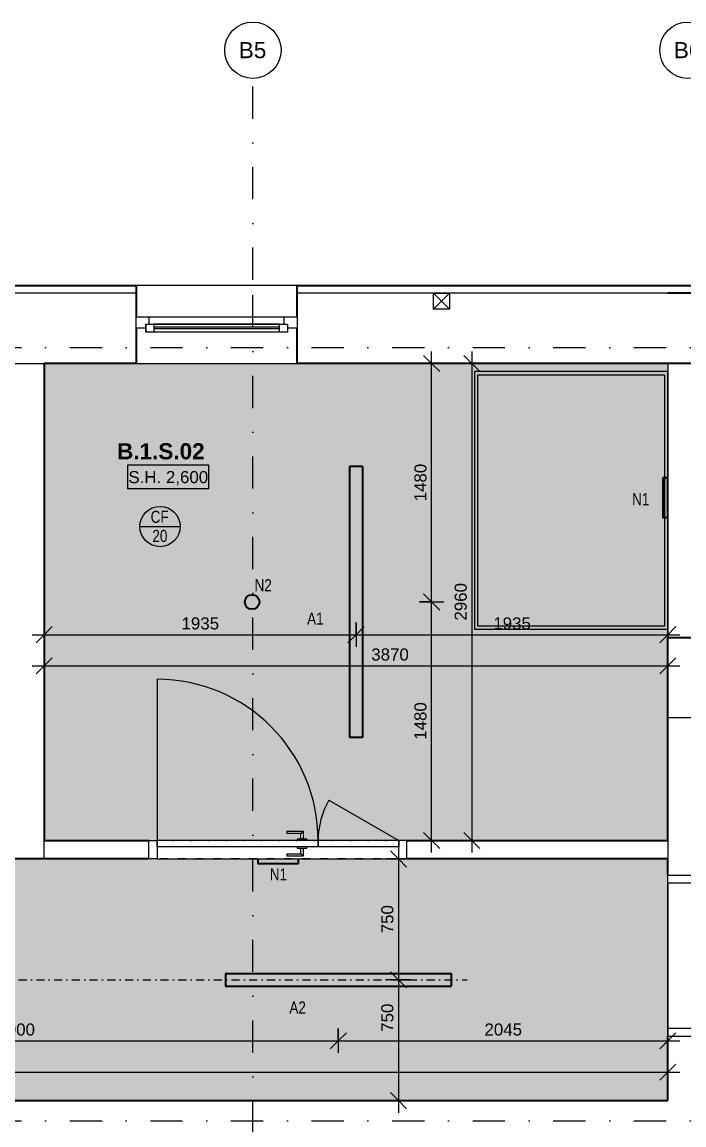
# Model space of a CAD drawing. Header units: millimetres. Extents: x -8169 to 42079, y -1655 to 57622.
# Drawn here: x 11138 to 15246, y 50777 to 57622 of the extents above; entities that cross this region are included whole.
import ezdxf

# ---------------------------------------------------------------- set-up
doc = ezdxf.new("R2010")
doc.units = ezdxf.units.MM
for name, pattern in [('ABMV_DashDot_2_2mm-S0_6mm', [110, 50, -30, 0, -30]), ('HA_DashDot_10mm-S3mm', [500, 200, -150, 0, -150]), ('HA_DashDot_2_2mm-S0_6mm', [110, 50, -30, 0, -30])]:
    doc.linetypes.add(name, pattern=pattern)
for name, color, linetype, lineweight in [('-UNDERLAY_A-GENM-____-OTLN', 9, 'Continuous', 9), ('A-____-____-DIMS', 9, 'Continuous', 5), ('A-____-____-DIMS-50', 9, 'Continuous', 5), ('A-AREA-____-IDEN', 9, 'Continuous', 9), ('A-CLNG-____-IDEN', 9, 'Continuous', 9), ('A-CLNG-____-PATT', 9, 'Continuous', 9), ('A-DETL-____-OTLN', 9, 'Continuous', 25), ('A-DOOR-____-MCUT', 9, 'HA_DashDot_2_2mm-S0_6mm', 9), ('A-DOOR-____-OTLN', 9, 'Continuous', 9), ('A-DOOR-FRAM-MCUT', 9, 'Continuous', 9), ('A-DOOR-FRAM-OTLN', 9, 'Continuous', 9), ('A-GLAZ-____-MCUT', 9, 'Continuous', 5), ('A-GLAZ-____-OTLN', 9, 'Continuous', 5), ('A-WALL-____-MCUT', 9, 'Continuous', 25), ('A-WALL-____-OTLN', 9, 'Continuous', 9), ('E-LITE-EQPM-IDEN', 9, 'Continuous', 9), ('E-LITE-EQPM-OTLN', 9, 'Continuous', 9), ('G-____-____-DIMS', 9, 'Continuous', 5), ('I-WALL-____-MCUT', 9, 'Continuous', 25), ('M-HVAC-DUCT-OTLN', 9, 'Continuous', 9), ('S-GRID-____-IDEN', 9, 'Continuous', 9), ('S-GRID-____-OTLN', 9, 'Continuous', 5)]:
    doc.layers.add(name, color=color, linetype=linetype, lineweight=lineweight)
doc.styles.add('Arial', font='arial.ttf', dxfattribs={"height": 100})
doc.styles.add('Arial_1', font='arial.ttf', dxfattribs={"height": 75})
doc.styles.add('Arial_2', font='arial.ttf', dxfattribs={"width": 0.8, "height": 75})
doc.styles.add('Arial_B', font='arialbd.ttf', dxfattribs={"height": 100})
doc.dimstyles.new('Inner_Dimensions', dxfattribs={"dimscale": 304.8, "dimtxt": 76.519455, "dimasz": 0.328084, "dimexe": 0.246063, "dimexo": 0.0625, "dimgap": 0.032808, "dimtad": 1, "dimdec": 0, "dimzin": 0, "dimdsep": 46, "dimtxsty": 'Arial_1', "dimblk1": 'OBLIQUE', "dimblk2": 'OBLIQUE', "dimsah": 1, "dimcen": 0.09, "dimdle": 0.246063, "dimazin": 0, "dimtfac": 1, "dimtdec": 4, "dimtix": 1, "dimtmove": 0, "dimatfit": 3, "dimfxl": 0.246063, "dimfxlon": 1, "dimtvp": 1, "dimtolj": 1, "dimtzin": 0, "dimlwd": 9, "dimlwe": 9, "dimarcsym": 2})
doc.dimstyles.new('Inner_Dimensions_1', dxfattribs={"dimscale": 304.8, "dimtxt": 76.519455, "dimasz": 0.328084, "dimexe": 0.246063, "dimexo": 0.0625, "dimgap": 0.032808, "dimtad": 1, "dimdec": 0, "dimzin": 0, "dimdsep": 46, "dimtxsty": 'Arial_1', "dimblk1": 'OBLIQUE', "dimblk2": 'OBLIQUE', "dimsah": 1, "dimcen": 0.09, "dimdle": 0.246063, "dimazin": 0, "dimtfac": 1, "dimtdec": 4, "dimtix": 1, "dimtmove": 2, "dimatfit": 3, "dimfxl": 0.246063, "dimfxlon": 1, "dimtvp": 1, "dimtolj": 1, "dimtzin": 0, "dimlwd": 9, "dimlwe": 9, "dimarcsym": 2})

# ---------------------------------------------------------------- blocks, each defined once
blk = doc.blocks.new('Cistici zona_ram - Cistici zona_ram-1747755-DPS_B - 1NP')
at = {"layer": '-UNDERLAY_A-GENM-____-OTLN'}
for p, q in [((15145.7, 55453), (13945.7, 55453)), ((13945.7, 55453), (13945.7, 53853)), ((15145.7, 53853), (15145.7, 55453)), ((13965.7, 53873), (13965.7, 55433)), ((13965.7, 55433), (15125.7, 55433)), ((15125.7, 55433), (15125.7, 53873)), ((13945.7, 53853), (15145.7, 53853)), ((15125.7, 53873), (13965.7, 53873))]:
    blk.add_line(p, q, dxfattribs=at)
blk = doc.blocks.new('HA_DR_Single_Swing_Solid - In_BJ_900x2100_Vstupni-2124274-DPS_B - 1NP')
at = {"layer": 'A-DOOR-____-MCUT'}
for p, q in [((-450, 125), (450, 125)), ((-450, -125), (450, -125))]:
    blk.add_line(p, q, dxfattribs=at)
at = {"layer": 'A-DOOR-____-OTLN'}
for p, q in [((-500, 125), (500, 125)), ((-500, -125), (500, -125)), ((-450, -85), (-450, -125)), ((-450, -85), (450, -85)), ((-450, -125), (450, -125)), ((450, -85), (450, -125))]:
    blk.add_line(p, q, dxfattribs=at)
at = {"layer": 'A-DOOR-____-OTLN', "lineweight": 5}
blk.add_line((450, -1025), (450, -125), dxfattribs=at)
blk.add_arc((450, -125), 900, 180, 270, dxfattribs=at)
at = {"layer": 'A-DOOR-FRAM-OTLN'}
for p, q in [((-450, 125), (-500, 125)), ((-500, 125), (-500, -125)), ((450, 125), (-450, 125)), ((-450, 125), (-450, -125)), ((450, -125), (450, 125)), ((450, 125), (500, 125)), ((500, 125), (500, -125)), ((-500, -125), (-450, -125)), ((500, -125), (450, -125))]:
    blk.add_line(p, q, dxfattribs=at)
blk = doc.blocks.new('HA_DR_Double_Swing_Solid - In_OBJ_1500x2100_1000-1827100-DPS_B - 1NP')
at = {"layer": 'A-DOOR-____-MCUT'}
for p, q in [((-750, 57.5), (750, 57.5)), ((-750, -57.5), (750, -57.5))]:
    blk.add_line(p, q, dxfattribs=at)
at = {"layer": 'A-DOOR-____-OTLN'}
for p, q in [((-157.5, -9.5), (-157.5, 40)), ((-157.5, 40), (-55, 40)), ((-142.5, 25), (-142.5, -9.5)), ((-55, 25), (-142.5, 25)), ((-55, 25), (-55, 40)), ((-750, -57.5), (-750, -17.5)), ((-750, -17.5), (-250, -17.5)), ((-750, -57.5), (-250, -57.5)), ((-250, -57.5), (-250, -17.5)), ((-250, -17.5), (-250, -57.5)), ((-250, -17.5), (750, -17.5)), ((-250, -57.5), (750, -57.5)), ((-120, -9.5), (-180, -9.5)), ((-180, -17.5), (-180, -9.5)), ((-180, -65.5), (-180, -57.5)), ((-180, -65.5), (-120, -65.5)), ((-157.5, -115), (-157.5, -65.5)), ((-142.5, -65.5), (-142.5, -100)), ((-120, -17.5), (-120, -9.5)), ((-120, -65.5), (-120, -57.5)), ((750, -17.5), (750, -57.5)), ((-55, -115), (-157.5, -115)), ((-142.5, -100), (-55, -100)), ((-55, -115), (-55, -100))]:
    blk.add_line(p, q, dxfattribs=at)
at = {"layer": 'A-DOOR-____-OTLN', "lineweight": 5}
for p, q in [((-317, -307.5), (-750, -57.5)), ((750, -1057.5), (750, -57.5))]:
    blk.add_line(p, q, dxfattribs=at)
for centre, radius, start, end in [((-750, -57.5), 500, 330, 0), ((750, -57.5), 1000, 180, 270)]:
    blk.add_arc(centre, radius, start, end, dxfattribs=at)
at = {"layer": 'A-DOOR-____-OTLN'}
for points in [[(-157.5, 40), (-157.5, 40), (-157.4, 39.9), (-156.9, 39.4), (-156.5, 39), (-156.1, 38.6), (-155.6, 38.1), (-155.2, 37.7), (-154.6, 37.1), (-153.9, 36.4), (-153.3, 35.8), (-152.9, 35.4), (-152.4, 34.9), (-151.9, 34.4), (-151.5, 34), (-151, 33.5), (-150.5, 33), (-150, 32.5), (-149.5, 32), (-149, 31.5), (-148.5, 31), (-148.1, 30.6), (-147.6, 30.1), (-147.1, 29.6), (-146.7, 29.2), (-146.2, 28.7), (-145.8, 28.3), (-145.3, 27.8), (-144.8, 27.3), (-144.4, 26.9), (-143.9, 26.4), (-143.5, 26), (-143.1, 25.6), (-142.6, 25.1), (-142.5, 25), (-142.5, 25)], [(-142.5, -100), (-142.5, -100), (-142.6, -100.1), (-143.1, -100.6), (-143.5, -101), (-143.9, -101.4), (-144.4, -101.9), (-144.8, -102.3), (-145.4, -102.9), (-146.1, -103.6), (-146.7, -104.2), (-147.1, -104.6), (-147.6, -105.1), (-148.1, -105.6), (-148.5, -106), (-149, -106.5), (-149.5, -107), (-150, -107.5), (-150.5, -108), (-151, -108.5), (-151.5, -109), (-151.9, -109.4), (-152.4, -109.9), (-152.9, -110.4), (-153.3, -110.8), (-153.8, -111.3), (-154.2, -111.7), (-154.7, -112.2), (-155.2, -112.7), (-155.6, -113.1), (-156.1, -113.6), (-156.5, -114), (-156.9, -114.4), (-157.4, -114.9), (-157.5, -115), (-157.5, -115)]]:
    blk.add_open_spline(points, degree=3, knots=[0, 0, 0, 0, 0.083333, 0.125, 0.166667, 0.208333, 0.229167, 0.25, 0.291667, 0.333333, 0.354167, 0.375, 0.395833, 0.416667, 0.4375, 0.458333, 0.479167, 0.5, 0.520833, 0.541667, 0.5625, 0.583333, 0.604167, 0.625, 0.645833, 0.666667, 0.6875, 0.708333, 0.75, 0.770833, 0.791667, 0.833333, 0.875, 0.916667, 1, 1, 1, 1], dxfattribs=at)
at = {"layer": 'A-DOOR-FRAM-OTLN'}
for p, q in [((-750, 57.5), (-800, 57.5)), ((-800, 57.5), (-800, -57.5)), ((750, 57.5), (-750, 57.5)), ((-750, 57.5), (-750, -57.5)), ((750, -57.5), (750, 57.5)), ((750, 57.5), (800, 57.5)), ((800, 57.5), (800, -57.5)), ((-800, -57.5), (-750, -57.5)), ((800, -57.5), (750, -57.5))]:
    blk.add_line(p, q, dxfattribs=at)
blk = doc.blocks.new('HA_WD_SinglePanel - 1000x2400-1670805-DPS_B - 1NP')
at = {"layer": 'A-GLAZ-____-MCUT'}
for p, q in [((-500, 0), (-500, 70)), ((-500, 70), (-420, 70)), ((-420, 70), (-420, 25)), ((420, 25), (420, 70)), ((420, 70), (500, 70)), ((500, 70), (500, 0)), ((-440, 0), (-500, 0)), ((-440, -25), (-440, 25)), ((-440, 25), (-390, 25)), ((-390, 25), (-390, -25)), ((390, 5), (-390, 5)), ((390, -25), (390, 25)), ((390, 25), (440, 25)), ((440, 25), (440, -25)), ((500, 0), (440, 0)), ((-390, -25), (-440, -25)), ((390, -5), (-390, -5)), ((440, -25), (390, -25))]:
    blk.add_line(p, q, dxfattribs=at)
at = {"layer": 'A-GLAZ-____-OTLN'}
for p, q in [((-420, 70), (420, 70)), ((-440, 25), (-440, -25)), ((-440, 25), (440, 25)), ((390, 25), (-390, 25)), ((440, 25), (440, -25)), ((440, -25), (-440, -25)), ((390, -25), (-390, -25))]:
    blk.add_line(p, q, dxfattribs=at)
blk = doc.blocks.new('HA_DR_Double_Swing_Solid_FrameButt - In_FAS_1600x2350_1000-2015541-DPS_B - 1NP')
at = {"layer": 'A-DOOR-____-MCUT'}
for p, q in [((850, 220), (-850, 220)), ((-800, -70), (800, -70)), ((-800, -170), (800, -170)), ((850, -220), (-850, -220))]:
    blk.add_line(p, q, dxfattribs=at)
at = {"layer": 'A-DOOR-____-MCUT', "linetype": 'Continuous'}
for p, q in [((-800, -130), (-800, -170)), ((-200, -130), (-800, -130)), ((-200, -170), (-200, -130)), ((-200, -170), (-200, -130)), ((-200, -130), (-130, -130)), ((-70, -130), (800, -130)), ((800, -130), (800, -170)), ((-800, -170), (-200, -170)), ((-130, -170), (-200, -170)), ((800, -170), (-70, -170))]:
    blk.add_line(p, q, dxfattribs=at)
at = {"layer": 'A-DOOR-____-OTLN'}
for p, q in [((-70, -122), (-130, -122)), ((-130, -130), (-130, -122)), ((-130, -130), (-70, -130)), ((-107.5, -122), (-107.5, -72.5)), ((-107.5, -72.5), (-5, -72.5)), ((-92.5, -87.5), (-92.5, -122)), ((-5, -87.5), (-92.5, -87.5)), ((-70, -130), (-70, -122)), ((-5, -87.5), (-5, -72.5)), ((-70, -170), (-130, -170)), ((-130, -178), (-130, -170)), ((-130, -178), (-70, -178)), ((-107.5, -227.5), (-107.5, -178)), ((-92.5, -178), (-92.5, -212.5)), ((-70, -178), (-70, -170)), ((-5, -227.5), (-107.5, -227.5)), ((-92.5, -212.5), (-5, -212.5)), ((-5, -227.5), (-5, -212.5))]:
    blk.add_line(p, q, dxfattribs=at)
at = {"layer": 'A-DOOR-____-OTLN', "lineweight": 5}
for p, q in [((-280.4, -470), (-800, -170)), ((800, -1170), (800, -170))]:
    blk.add_line(p, q, dxfattribs=at)
for centre, radius, start, end in [((-800, -170), 600, 330, 360), ((800, -170), 1000, 180, 270)]:
    blk.add_arc(centre, radius, start, end, dxfattribs=at)
at = {"layer": 'A-DOOR-____-OTLN'}
for points in [[(-107.5, -72.5), (-107.5, -72.5), (-107.4, -72.6), (-106.9, -73.1), (-106.5, -73.5), (-106.1, -73.9), (-105.6, -74.4), (-105.2, -74.8), (-104.6, -75.4), (-103.9, -76.1), (-103.3, -76.7), (-102.9, -77.1), (-102.4, -77.6), (-101.9, -78.1), (-101.5, -78.5), (-101, -79), (-100.5, -79.5), (-100, -80), (-99.5, -80.5), (-99, -81), (-98.5, -81.5), (-98.1, -81.9), (-97.6, -82.4), (-97.1, -82.9), (-96.7, -83.3), (-96.2, -83.8), (-95.8, -84.2), (-95.3, -84.7), (-94.8, -85.2), (-94.4, -85.6), (-93.9, -86.1), (-93.5, -86.5), (-93.1, -86.9), (-92.6, -87.4), (-92.5, -87.5), (-92.5, -87.5)], [(-92.5, -212.5), (-92.5, -212.5), (-92.6, -212.6), (-93.1, -213.1), (-93.5, -213.5), (-93.9, -213.9), (-94.4, -214.4), (-94.8, -214.8), (-95.4, -215.4), (-96.1, -216.1), (-96.7, -216.7), (-97.1, -217.1), (-97.6, -217.6), (-98.1, -218.1), (-98.5, -218.5), (-99, -219), (-99.5, -219.5), (-100, -220), (-100.5, -220.5), (-101, -221), (-101.5, -221.5), (-101.9, -221.9), (-102.4, -222.4), (-102.9, -222.9), (-103.3, -223.3), (-103.8, -223.8), (-104.2, -224.2), (-104.7, -224.7), (-105.2, -225.2), (-105.6, -225.6), (-106.1, -226.1), (-106.5, -226.5), (-106.9, -226.9), (-107.4, -227.4), (-107.5, -227.5), (-107.5, -227.5)]]:
    blk.add_open_spline(points, degree=3, knots=[0, 0, 0, 0, 0.083333, 0.125, 0.166667, 0.208333, 0.229167, 0.25, 0.291667, 0.333333, 0.354167, 0.375, 0.395833, 0.416667, 0.4375, 0.458333, 0.479167, 0.5, 0.520833, 0.541667, 0.5625, 0.583333, 0.604167, 0.625, 0.645833, 0.666667, 0.6875, 0.708333, 0.75, 0.770833, 0.791667, 0.833333, 0.875, 0.916667, 1, 1, 1, 1], dxfattribs=at)
at = {"layer": 'A-DOOR-FRAM-MCUT'}
for p, q in [((-850, -70), (-800, -70)), ((-800, -70), (-800, -170)), ((800, -170), (800, -70)), ((800, -70), (850, -70)), ((-800, -170), (-850, -170)), ((850, -170), (800, -170))]:
    blk.add_line(p, q, dxfattribs=at)
at = {"layer": 'A-DOOR-FRAM-OTLN'}
blk.add_line((800, -70), (-800, -70), dxfattribs=at)
blk = doc.blocks.new('HA_LF_GenericSymbol_Linear - svitidlo 1400x80-1812996-DPS_B - 1NP')
at = {"layer": 'E-LITE-EQPM-OTLN', "color": 11, "lineweight": 25}
for p, q in [((40, 700), (-40, 700)), ((-40, 700), (-40, -700)), ((40, 700), (40, -700)), ((40, -700), (-40, -700))]:
    blk.add_line(p, q, dxfattribs=at)
blk = doc.blocks.new('HA_LF_GenericSymbol_Linear - svitidlo 1683x80 A1-2073533-DPS_B - 1NP')
at = {"layer": 'E-LITE-EQPM-OTLN', "color": 11, "lineweight": 25}
for p, q in [((40, 841.5), (-40, 841.5)), ((-40, 841.5), (-40, -841.5)), ((40, 841.5), (40, -841.5)), ((40, -841.5), (-40, -841.5))]:
    blk.add_line(p, q, dxfattribs=at)
blk = doc.blocks.new('HA_LF_N3l - N2-2044222-DPS_B - 1NP')
at = {"layer": 'E-LITE-EQPM-OTLN', "color": 11, "lineweight": 25}
blk.add_circle((0, 0), 45, dxfattribs=at)
blk = doc.blocks.new('HA_LF_N1 - nouzove svitidlo 250x29-1884553-DPS_B - 1NP')
at = {"layer": 'E-LITE-EQPM-OTLN', "color": 11, "lineweight": 25}
for p, q in [((14.5, 125), (-14.5, 125)), ((-14.5, 125), (-14.5, -125)), ((14.5, 125), (14.5, -125)), ((14.5, -125), (-14.5, -125))]:
    blk.add_line(p, q, dxfattribs=at)
blk = doc.blocks.new('HA_LF_N1 - nouzove svitidlo 250x29-V7-DPS_B - 1NP')
at = {"layer": 'E-LITE-EQPM-OTLN', "color": 11, "lineweight": 25}
for p, q in [((14.5, 125), (-14.5, 125)), ((-14.5, 125), (-14.5, -125)), ((14.5, -125), (-14.5, -125))]:
    blk.add_line(p, q, dxfattribs=at)
blk = doc.blocks.new('Grid - Radius 3_5mm-353793-DPS_B - 1NP')
at = {"layer": 'S-GRID-____-IDEN'}
blk.add_circle((0, 0), 3.5, dxfattribs=at)
blk = doc.blocks.new('DIMBLOCK65-DPS_B - 1NP')
at = {"layer": 'A-____-____-DIMS-50', "lineweight": 9}
for p, q in [((9100.7, 51374.3), (9100.7, 51224.3)), ((9100.7, 51299.3), (9100.7, 51374.3)), ((9100.7, 51299.3), (9150.7, 51349.3)), ((13100.7, 51374.3), (13100.7, 51224.3)), ((13100.7, 51299.3), (13100.7, 51374.3)), ((13100.7, 51299.3), (13150.7, 51349.3)), ((9100.7, 51299.3), (9050.7, 51249.3)), ((9100.7, 51299.3), (13100.7, 51299.3)), ((13100.7, 51299.3), (13050.7, 51249.3))]:
    blk.add_line(p, q, dxfattribs=at)
at = {"layer": 'A-____-____-DIMS-50', "color": 0, "lineweight": 9, "insert": (10985.3, 51406.6), "char_height": 75, "width": 276.883, "attachment_point": 1, "line_spacing_factor": 0.941778, "style": 'Arial_1'}
blk.add_mtext('4000', dxfattribs=at)
blk = doc.blocks.new('_Oblique')
at = {"color": 0, "linetype": 'ByBlock', "lineweight": -2}
blk.add_line((-0.5, -0.5), (0.5, 0.5), dxfattribs=at)
blk = doc.blocks.new('DIMBLOCK66-DPS_B - 1NP')
at = {"layer": 'A-____-____-DIMS-50', "lineweight": 9}
for p, q in [((13100.7, 51374.3), (13100.7, 51224.3)), ((13100.7, 51299.3), (13100.7, 51374.3)), ((13100.7, 51299.3), (13150.7, 51349.3)), ((15145.7, 51374.3), (15145.7, 51224.3)), ((15145.7, 51299.3), (15145.7, 51374.3)), ((15145.7, 51299.3), (15195.7, 51349.3)), ((13100.7, 51299.3), (13050.7, 51249.3)), ((13100.7, 51299.3), (15220.7, 51299.3)), ((15145.7, 51299.3), (15095.7, 51249.3))]:
    blk.add_line(p, q, dxfattribs=at)
at = {"layer": 'A-____-____-DIMS-50', "color": 0, "lineweight": 9, "insert": (14007.8, 51406.6), "char_height": 75, "width": 276.883, "attachment_point": 1, "line_spacing_factor": 0.941778, "style": 'Arial_1'}
blk.add_mtext('2045', dxfattribs=at)
blk = doc.blocks.new('DIMBLOCK71-DPS_B - 1NP')
at = {"layer": 'A-____-____-DIMS-50', "lineweight": 9}
for p, q in [((13605, 54022.7), (13755, 54022.7)), ((13680, 54022.7), (13605, 54022.7)), ((13680, 54022.7), (13630, 54072.7)), ((13680, 52467.7), (13680, 54022.7)), ((13680, 54022.7), (13730, 53972.7)), ((13680, 52542.7), (13630, 52592.7)), ((13605, 52542.7), (13755, 52542.7)), ((13680, 52542.7), (13605, 52542.7)), ((13680, 52542.7), (13730, 52492.7))]:
    blk.add_line(p, q, dxfattribs=at)
at = {"layer": 'A-____-____-DIMS-50', "color": 0, "lineweight": 9, "insert": (13572.7, 53167.4), "char_height": 75, "width": 276.883, "attachment_point": 1, "rotation": 90, "line_spacing_factor": 0.941778, "style": 'Arial_1'}
blk.add_mtext('1480', dxfattribs=at)
blk = doc.blocks.new('DIMBLOCK72-DPS_B - 1NP')
at = {"layer": 'A-____-____-DIMS-50', "lineweight": 9}
for p, q in [((13680, 55502.7), (13630, 55552.7)), ((13680, 54022.7), (13680, 55577.7)), ((13605, 55502.7), (13755, 55502.7)), ((13680, 55502.7), (13605, 55502.7)), ((13680, 55502.7), (13730, 55452.7)), ((13605, 54022.7), (13755, 54022.7)), ((13680, 54022.7), (13605, 54022.7)), ((13680, 54022.7), (13630, 54072.7)), ((13680, 54022.7), (13730, 53972.7))]:
    blk.add_line(p, q, dxfattribs=at)
at = {"layer": 'A-____-____-DIMS-50', "color": 0, "lineweight": 9, "insert": (13572.7, 54647.4), "char_height": 75, "width": 276.883, "attachment_point": 1, "rotation": 90, "line_spacing_factor": 0.941778, "style": 'Arial_1'}
blk.add_mtext('1480', dxfattribs=at)
blk = doc.blocks.new('DIMBLOCK73-DPS_B - 1NP')
at = {"layer": 'A-____-____-DIMS-50', "lineweight": 9}
for p, q in [((11275.7, 53894.8), (11275.7, 53744.8)), ((11275.7, 53819.8), (11275.7, 53894.8)), ((13210.7, 53894.8), (13210.7, 53744.8)), ((13210.7, 53819.8), (13210.7, 53894.8)), ((11200.7, 53819.8), (13210.7, 53819.8)), ((11275.7, 53819.8), (11225.7, 53769.8)), ((11275.7, 53819.8), (11325.7, 53869.8)), ((13210.7, 53819.8), (13160.7, 53769.8)), ((13210.7, 53819.8), (13260.7, 53869.8))]:
    blk.add_line(p, q, dxfattribs=at)
at = {"layer": 'A-____-____-DIMS-50', "color": 0, "lineweight": 9, "insert": (12127.8, 53927.2), "char_height": 75, "width": 276.883, "attachment_point": 1, "line_spacing_factor": 0.941778, "style": 'Arial_1'}
blk.add_mtext('1935', dxfattribs=at)
blk = doc.blocks.new('DIMBLOCK74-DPS_B - 1NP')
at = {"layer": 'A-____-____-DIMS-50', "lineweight": 9}
for p, q in [((13210.7, 53894.8), (13210.7, 53744.8)), ((13210.7, 53819.8), (13210.7, 53894.8)), ((15145.7, 53894.8), (15145.7, 53744.8)), ((15145.7, 53819.8), (15145.7, 53894.8)), ((13210.7, 53819.8), (13160.7, 53769.8)), ((13210.7, 53819.8), (13260.7, 53869.8)), ((13210.7, 53819.8), (15220.7, 53819.8)), ((15145.7, 53819.8), (15095.7, 53769.8)), ((15145.7, 53819.8), (15195.7, 53869.8))]:
    blk.add_line(p, q, dxfattribs=at)
at = {"layer": 'A-____-____-DIMS-50', "color": 0, "lineweight": 9, "insert": (14062.8, 53927.2), "char_height": 75, "width": 276.883, "attachment_point": 1, "line_spacing_factor": 0.941778, "style": 'Arial_1'}
blk.add_mtext('1935', dxfattribs=at)
blk = doc.blocks.new('Spot Elevations - Generic-448778-DPS_B - 1NP')
at = {"layer": 'G-____-____-DIMS', "lineweight": 9}
for p, q in [((-5, 0), (-5, 3)), ((-5, 3), (5, 3)), ((5, 3), (5, 0)), ((5, 0), (-5, 0))]:
    blk.add_line(p, q, dxfattribs=at)
blk = doc.blocks.new('HA_Tag_Ceiling - Group _ Type Mark-1728985-DPS_B - 1NP')
at = {"layer": 'A-CLNG-____-IDEN'}
blk.add_line((-2.5, 0), (2.5, 0), dxfattribs=at)
blk.add_circle((0, 0), 2.5, dxfattribs=at)
blk = doc.blocks.new('DIMBLOCK131-DPS_B - 1NP')
at = {"layer": 'A-____-____-DIMS-50', "lineweight": 9}
for p, q in [((13474.7, 52427.7), (13424.7, 52477.7)), ((13474.7, 52502.7), (13474.7, 51677.7)), ((13549.7, 52427.7), (13399.7, 52427.7)), ((13474.7, 52427.7), (13524.7, 52377.7)), ((13474.7, 52427.7), (13549.7, 52427.7)), ((13474.7, 51677.7), (13424.7, 51727.7)), ((13549.7, 51677.7), (13399.7, 51677.7)), ((13474.7, 51677.7), (13524.7, 51627.7)), ((13474.7, 51677.7), (13549.7, 51677.7))]:
    blk.add_line(p, q, dxfattribs=at)
at = {"layer": 'A-____-____-DIMS-50', "color": 0, "lineweight": 9, "insert": (13367.4, 51966.2), "char_height": 75, "width": 207.662, "attachment_point": 1, "rotation": 90, "line_spacing_factor": 0.941778, "style": 'Arial_1'}
blk.add_mtext('750', dxfattribs=at)
blk = doc.blocks.new('DIMBLOCK132-DPS_B - 1NP')
at = {"layer": 'A-____-____-DIMS-50', "lineweight": 9}
for p, q in [((13474.7, 51677.7), (13424.7, 51727.7)), ((13549.7, 51677.7), (13399.7, 51677.7)), ((13474.7, 51677.7), (13474.7, 50852.7)), ((13474.7, 51677.7), (13524.7, 51627.7)), ((13474.7, 51677.7), (13549.7, 51677.7)), ((13474.7, 50927.7), (13424.7, 50977.7)), ((13549.7, 50927.7), (13399.7, 50927.7)), ((13474.7, 50927.7), (13524.7, 50877.7)), ((13474.7, 50927.7), (13549.7, 50927.7))]:
    blk.add_line(p, q, dxfattribs=at)
at = {"layer": 'A-____-____-DIMS-50', "color": 0, "lineweight": 9, "insert": (13367.4, 51354.9), "char_height": 75, "width": 207.662, "attachment_point": 1, "rotation": 90, "line_spacing_factor": 0.941778, "style": 'Arial_1'}
blk.add_mtext('750', dxfattribs=at)
blk = doc.blocks.new('DIMBLOCK184-DPS_B - 1NP')
at = {"layer": 'A-____-____-DIMS-50', "lineweight": 9}
for p, q in [((3200.7, 51178.6), (3200.7, 51028.6)), ((3200.7, 51103.6), (3200.7, 51178.6)), ((3200.7, 51103.6), (3250.7, 51153.6)), ((15145.7, 51178.6), (15145.7, 51028.6)), ((15145.7, 51103.6), (15145.7, 51178.6)), ((15145.7, 51103.6), (15195.7, 51153.6)), ((3125.7, 51103.6), (15220.7, 51103.6)), ((3200.7, 51103.6), (3150.7, 51053.6)), ((15145.7, 51103.6), (15095.7, 51053.6))]:
    blk.add_line(p, q, dxfattribs=at)
at = {"layer": 'A-____-____-DIMS-50', "color": 0, "lineweight": 9, "insert": (9029, 51211), "char_height": 75, "width": 346.103, "attachment_point": 1, "line_spacing_factor": 0.941778, "style": 'Arial_1'}
blk.add_mtext('11945', dxfattribs=at)
blk = doc.blocks.new('DIMBLOCK203-DPS_B - 1NP')
at = {"layer": 'A-____-____-DIMS-50', "lineweight": 9}
for p, q in [((13930, 55502.7), (13880, 55552.7)), ((13930, 55577.7), (13930, 52467.7)), ((14005, 55502.7), (13855, 55502.7)), ((13930, 55502.7), (13980, 55452.7)), ((13930, 55502.7), (14005, 55502.7)), ((13930, 52542.7), (13880, 52592.7)), ((14005, 52542.7), (13855, 52542.7)), ((13930, 52542.7), (13980, 52492.7)), ((13930, 52542.7), (14005, 52542.7))]:
    blk.add_line(p, q, dxfattribs=at)
at = {"layer": 'A-____-____-DIMS-50', "color": 0, "lineweight": 9, "insert": (13822.7, 53907.4), "char_height": 75, "width": 276.883, "attachment_point": 1, "rotation": 90, "line_spacing_factor": 0.941778, "style": 'Arial_1'}
blk.add_mtext('2960', dxfattribs=at)
blk = doc.blocks.new('DIMBLOCK204-DPS_B - 1NP')
at = {"layer": 'A-____-____-DIMS-50', "lineweight": 9}
for p, q in [((11275.7, 53702), (11275.7, 53552)), ((11275.7, 53627), (11275.7, 53702)), ((11275.7, 53627), (11325.7, 53677)), ((15145.7, 53702), (15145.7, 53552)), ((15145.7, 53627), (15145.7, 53702)), ((15145.7, 53627), (15195.7, 53677)), ((11200.7, 53627), (15220.7, 53627)), ((11275.7, 53627), (11225.7, 53577)), ((15145.7, 53627), (15095.7, 53577))]:
    blk.add_line(p, q, dxfattribs=at)
at = {"layer": 'A-____-____-DIMS-50', "color": 0, "lineweight": 9, "insert": (13305.3, 53734.3), "char_height": 75, "width": 276.883, "attachment_point": 1, "line_spacing_factor": 0.941778, "style": 'Arial_1'}
blk.add_mtext('3870', dxfattribs=at)

msp = doc.modelspace()

# ---------------------------------------------------------------- hatches: boundary and pattern name
at = {"layer": 'A-CLNG-____-PATT'}
for points in [[(14855.7, 50927.7), (15145.7, 50927.7), (15145.7, 52427.7), (8940.7, 52427.7), (8940.7, 55502.7), (7140.7, 55502.7), (7140.7, 52427.7), (4480.7, 52427.7), (4480.7, 52419.7), (4458.2, 52419.7), (4458.2, 52385.2), (4545.7, 52385), (4545.7, 52370.2), (4443.2, 52370.5), (4443.2, 52419.7), (4420.7, 52419.7), (4420.7, 52427.7), (3200.7, 52427.7), (3200.7, 50927.7), (14740.7, 50927.7)], [(15145.7, 52542.7), (15145.7, 55502.7), (11275.7, 55502.7), (11275.7, 52542.7), (12845.7, 52542.7), (12845.7, 52550.7), (12868.2, 52550.7), (12868.2, 52585.2), (12780.7, 52585.6), (12780.7, 52600.2), (12883.2, 52600), (12883.2, 52550.7), (12905.7, 52550.7), (12905.7, 52542.7), (14858.2, 52542.7)]]:
    msp.add_hatch(color=256, dxfattribs=at).paths.add_polyline_path(points)

# ---------------------------------------------------------------- linework, layer by layer
at = {"layer": 'A-DETL-____-OTLN', "linetype": 'ABMV_DashDot_2_2mm-S0_6mm', "lineweight": 5}
msp.add_line((4400.7, 51677.7), (13900.7, 51677.7), dxfattribs=at)
at = {"layer": 'A-WALL-____-MCUT'}
for p, q in [((8495.7, 55987.7), (11845.7, 55987.7)), ((11845.7, 55987.7), (11845.7, 55792.7)), ((12845.7, 55792.7), (12845.7, 55987.7)), ((12845.7, 55987.7), (15630.7, 55987.7)), ((15145.7, 55942.7), (15585.7, 55942.7)), ((11845.7, 55722.7), (11845.7, 55502.7)), ((12845.7, 55502.7), (12845.7, 55722.7)), ((11845.7, 55502.7), (11275.7, 55502.7)), ((15145.7, 55502.7), (12845.7, 55502.7)), ((15145.7, 55503), (15145.7, 55502.7)), ((15630.7, 55503), (15145.7, 55503)), ((15145.7, 53302.7), (15145.7, 53803)), ((15145.7, 53803), (15630.7, 53803))]:
    msp.add_line(p, q, dxfattribs=at)
at = {"layer": 'A-WALL-____-MCUT', "lineweight": 9}
for p, q in [((8495.7, 55942.7), (11845.7, 55942.7)), ((12845.7, 55942.7), (15145.7, 55942.7)), ((11075.7, 55502.7), (11275.7, 55502.7)), ((15395.7, 53302.7), (15145.7, 53302.7)), ((11275.7, 52427.7), (11275.7, 52542.7)), ((15145.7, 52542.7), (15145.7, 52427.7))]:
    msp.add_line(p, q, dxfattribs=at)
at = {"layer": 'A-WALL-____-OTLN'}
for p, q in [((12845.7, 55987.7), (11845.7, 55987.7)), ((11845.7, 55502.7), (12845.7, 55502.7)), ((15145.7, 55502.7), (15145.7, 53803))]:
    msp.add_line(p, q, dxfattribs=at)
at = {"layer": 'I-WALL-____-MCUT'}
for p, q in [((11275.7, 55502.7), (11275.7, 52542.7)), ((15145.7, 52542.7), (15145.7, 53302.7)), ((11275.7, 52542.7), (11925.7, 52542.7)), ((13525.7, 52542.7), (15145.7, 52542.7)), ((11925.7, 52427.7), (11075.7, 52427.7)), ((15145.7, 52427.7), (13525.7, 52427.7)), ((15145.7, 52327.7), (15145.7, 52427.7)), ((15145.7, 50927.7), (15145.7, 51327.7)), ((6495.7, 50927.7), (15145.7, 50927.7))]:
    msp.add_line(p, q, dxfattribs=at)
at = {"layer": 'M-HVAC-DUCT-OTLN', "lineweight": 5}
for p, q in [((13790.7, 55840.5), (13690.7, 55940.5)), ((13790.7, 55940.5), (13690.7, 55840.5)), ((13690.7, 55940.5), (13790.7, 55940.5)), ((13690.7, 55840.5), (13690.7, 55940.5)), ((13790.7, 55940.5), (13790.7, 55840.5)), ((13790.7, 55840.5), (13690.7, 55840.5))]:
    msp.add_line(p, q, dxfattribs=at)
at = {"layer": 'S-GRID-____-OTLN', "linetype": 'HA_DashDot_10mm-S3mm', "lineweight": 9}
for p, q in [((12570.7, 56022.4), (12570.7, 57272.4)), ((12570.7, 38723.5), (12570.7, 56022.4)), ((-6569.3, 55602.7), (20509.1, 55602.7)), ((-6569.3, 50802.7), (21423.9, 50802.7))]:
    msp.add_line(p, q, dxfattribs=at)

# ---------------------------------------------------------------- block references
at = {"layer": '-UNDERLAY_A-GENM-____-OTLN'}
msp.add_blockref('Cistici zona_ram - Cistici zona_ram-1747755-DPS_B - 1NP', (0, 0), dxfattribs=at)
at = {"layer": 'A-CLNG-____-IDEN', "xscale": 49.99999999999998, "yscale": 49.99999999999998, "zscale": 49.99999999999998}
msp.add_blockref('HA_Tag_Ceiling - Group _ Type Mark-1728985-DPS_B - 1NP', (11994.6, 54491), dxfattribs=at)
at = {"layer": 'A-DOOR-____-OTLN'}
for name, p, rotation in [('HA_DR_Double_Swing_Solid_FrameButt - In_FAS_1600x2350_1000-2015541-DPS_B - 1NP', (15365.7, 54653), 89.9999999999998), ('HA_DR_Double_Swing_Solid - In_OBJ_1500x2100_1000-1827100-DPS_B - 1NP', (12725.7, 52485.2), 180), ('HA_DR_Single_Swing_Solid - In_BJ_900x2100_Vstupni-2124274-DPS_B - 1NP', (15270.7, 51827.7), 89.9999999999998)]:
    msp.add_blockref(name, p, dxfattribs=dict(at, rotation=rotation))
at = {"layer": 'A-GLAZ-____-OTLN'}
msp.add_blockref('HA_WD_SinglePanel - 1000x2400-1670805-DPS_B - 1NP', (12345.7, 55722.7), dxfattribs=at)
at = {"layer": 'E-LITE-EQPM-OTLN', "color": 11, "lineweight": 25}
for name, p in [('HA_LF_GenericSymbol_Linear - svitidlo 1683x80 A1-2073533-DPS_B - 1NP', (13210.7, 54022.7)), ('HA_LF_N1 - nouzove svitidlo 250x29-1884553-DPS_B - 1NP', (15129.4, 54669.1)), ('HA_LF_N3l - N2-2044222-DPS_B - 1NP', (12565.7, 54022.7))]:
    msp.add_blockref(name, p, dxfattribs=at)
at = {"layer": 'E-LITE-EQPM-OTLN', "color": 11, "lineweight": 25, "rotation": 89.9999999999999}
for name, p in [('HA_LF_N1 - nouzove svitidlo 250x29-V7-DPS_B - 1NP', (12725.7, 52413.2)), ('HA_LF_GenericSymbol_Linear - svitidlo 1400x80-1812996-DPS_B - 1NP', (13100.7, 51677.7))]:
    msp.add_blockref(name, p, dxfattribs=at)
at = {"layer": 'G-____-____-DIMS', "lineweight": 9, "xscale": 49.99999999999998, "yscale": 49.99999999999998, "zscale": 49.99999999999998}
msp.add_blockref('Spot Elevations - Generic-448778-DPS_B - 1NP', (12044.9, 54724.6), dxfattribs=at)
at = {"layer": 'S-GRID-____-IDEN', "xscale": 49.99999999999998, "yscale": 49.99999999999998, "zscale": 49.99999999999998}
for p in [(12570.7, 57447.4), (15270.7, 57447.4)]:
    msp.add_blockref('Grid - Radius 3_5mm-353793-DPS_B - 1NP', p, dxfattribs=at)

# ---------------------------------------------------------------- texts
at = {"layer": 'A-AREA-____-IDEN', "lineweight": 5, "insert": (11727.8, 55008.3), "char_height": 100, "width": 673.417, "attachment_point": 1, "style": 'Arial_B'}
msp.add_mtext('B.1.S.02', dxfattribs=at)
at = {"layer": 'A-CLNG-____-IDEN', "lineweight": 5, "char_height": 75, "attachment_point": 1, "style": 'Arial_2'}
for s, insert, width in [('CF', (11936.2, 54589.1), 137.89), ('20', (11946.8, 54470.1), 115.443)]:
    msp.add_mtext(s, dxfattribs=dict(at, insert=insert, width=width))
at = {"layer": 'E-LITE-EQPM-IDEN', "lineweight": 5, "char_height": 75, "attachment_point": 1, "style": 'Arial_2'}
for s, insert, width in [('N1', (14923.8, 54698.6), 131.477), ('N2', (12581.1, 54164.4), 131.477), ('A1', (12907.1, 53957), 125.063), ('N1', (12675.6, 52369.3), 131.477), ('A2', (12797.1, 51543.4), 125.063)]:
    msp.add_mtext(s, dxfattribs=dict(at, insert=insert, width=width))
at = {"layer": 'G-____-____-DIMS', "lineweight": 9, "insert": (11798.1, 54835.5), "char_height": 75, "width": 592.246, "attachment_point": 1, "line_spacing_factor": 0.941778, "style": 'Arial_1'}
msp.add_mtext('S.H. 2,600', dxfattribs=at)
at = {"layer": 'S-GRID-____-IDEN', "lineweight": 5, "char_height": 100, "width": 212.447, "attachment_point": 1, "style": 'Arial'}
for s, insert in [('B5', (12483.3, 57498.1)), ('B6', (15183.3, 57498.1))]:
    msp.add_mtext(s, dxfattribs=dict(at, insert=insert))

# ---------------------------------------------------------------- dimensions: what is measured, and where the dimension line sits
at = {"layer": 'A-____-____-DIMS', "lineweight": 9}
for base, p1, p2, override, picture, middle in [((13680, 55502.7), (13605, 54022.7), (13605, 55502.7), {"dimpost": '<>', "dimfxl": 1480.000004}, 'DIMBLOCK72-DPS_B - 1NP', (13631.7, 54762.7)), ((13930, 52542.7), (14005, 55502.7), (14005, 52542.7), {"dimpost": '<>', "dimfxl": 2960.000007}, 'DIMBLOCK203-DPS_B - 1NP', (13881.7, 54022.7)), ((13680, 54022.7), (13605, 52542.7), (13605, 54022.7), {"dimpost": '<>', "dimfxl": 1480.000004}, 'DIMBLOCK71-DPS_B - 1NP', (13631.7, 53282.7)), ((13474.7, 51677.7), (13549.7, 52427.7), (13549.7, 51677.7), {"dimpost": '<>', "dimfxl": 749.999996}, 'DIMBLOCK131-DPS_B - 1NP', (13426.5, 52052.7))]:
    dim = msp.add_linear_dim(base=base, p1=p1, p2=p2, angle=90, dimstyle='Inner_Dimensions', override=override, dxfattribs=at)
    dim.commit()
    dim.dimension.update_dxf_attribs({"geometry": picture, "text_midpoint": middle})
for base, p1, p2, override, picture, middle in [((13210.7, 53819.8), (11275.7, 53894.8), (13210.7, 53894.8), {"dimpost": '<>', "dimfxl": 1935}, 'DIMBLOCK73-DPS_B - 1NP', (12243.2, 53868.2)), ((15145.7, 53819.8), (13210.7, 53894.8), (15145.7, 53894.8), {"dimpost": '<>', "dimfxl": 1935}, 'DIMBLOCK74-DPS_B - 1NP', (14178.2, 53868.2)), ((13100.7, 51299.3), (9100.7, 51374.3), (13100.7, 51374.3), {"dimpost": '<>', "dimfxl": 4000}, 'DIMBLOCK65-DPS_B - 1NP', (11100.7, 51347.6)), ((15145.7, 51299.3), (13100.7, 51374.3), (15145.7, 51374.3), {"dimpost": '<>', "dimfxl": 2045}, 'DIMBLOCK66-DPS_B - 1NP', (14123.2, 51347.6)), ((15145.7, 51103.6), (3200.7, 51178.6), (15145.7, 51178.6), {"dimpost": '<>', "dimfxl": 11945}, 'DIMBLOCK184-DPS_B - 1NP', (9173.2, 51151.9))]:
    dim = msp.add_linear_dim(base=base, p1=p1, p2=p2, dimstyle='Inner_Dimensions', override=override, dxfattribs=at)
    dim.commit()
    dim.dimension.update_dxf_attribs({"geometry": picture, "text_midpoint": middle})
dim = msp.add_linear_dim(base=(15145.7, 53627), p1=(11275.7, 53702), p2=(15145.7, 53702), dimstyle='Inner_Dimensions_1', override={"dimpost": '<>', "dimfxl": 3870}, dxfattribs=at)
dim.commit()
dim.dimension.update_dxf_attribs({"geometry": 'DIMBLOCK204-DPS_B - 1NP', "text_midpoint": (13443.7, 53684.3), "dimtype": 160})
dim = msp.add_linear_dim(base=(13474.7, 50927.7), p1=(13549.7, 51677.7), p2=(13549.7, 50927.7), angle=90, dimstyle='Inner_Dimensions_1', override={"dimpost": '<>', "dimfxl": 749.999996}, dxfattribs=at)
dim.commit()
dim.dimension.update_dxf_attribs({"geometry": 'DIMBLOCK132-DPS_B - 1NP', "text_midpoint": (13417.4, 51458.7), "dimtype": 160, "text_rotation": 90})

doc.saveas('drawing.dxf')
